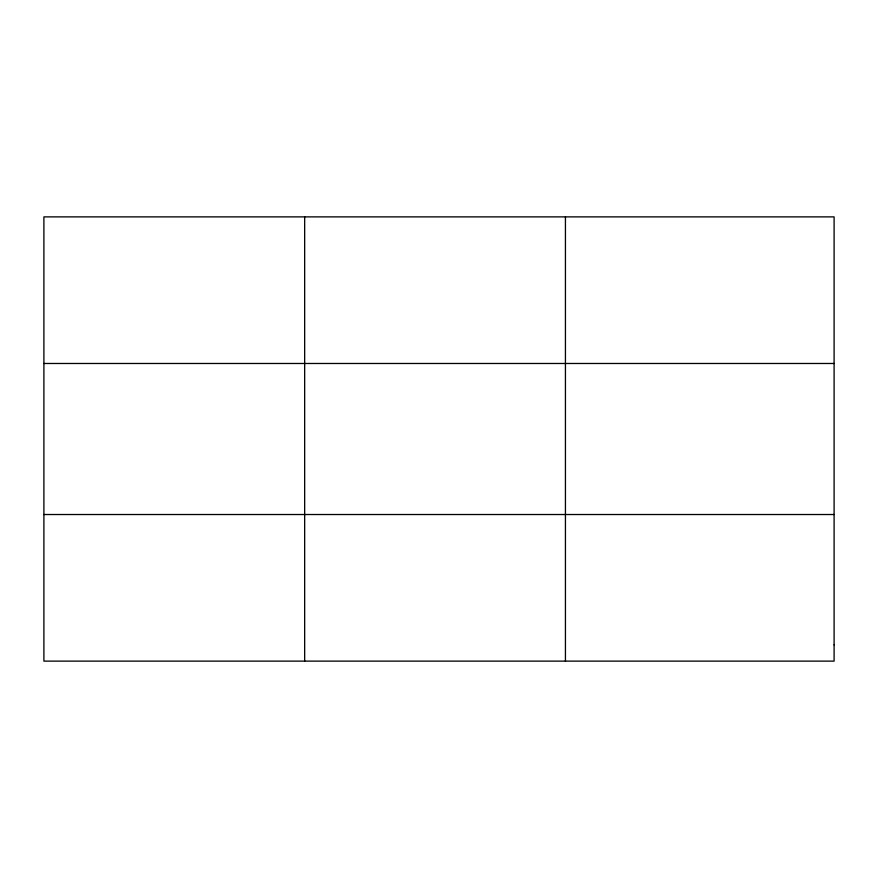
<?xml version="1.0" encoding="UTF-8"?>
<svg xmlns="http://www.w3.org/2000/svg" width="878" height="878" viewBox="0 0 878 878"><rect width="100%" height="100%" fill="white"/><g stroke="black" fill="none" stroke-linecap="round" stroke-linejoin="round"><path stroke-width="1.32" d="M304.666 661.123L304.666 216.877M565.432 661.123L565.432 216.877M43.9 363.481L834.1 363.481M43.9 514.519L834.1 514.519M834.1 644.836L834.1 661.123L43.9 661.123L43.9 216.877L834.1 216.877L834.1 644.836"/></g></svg>
